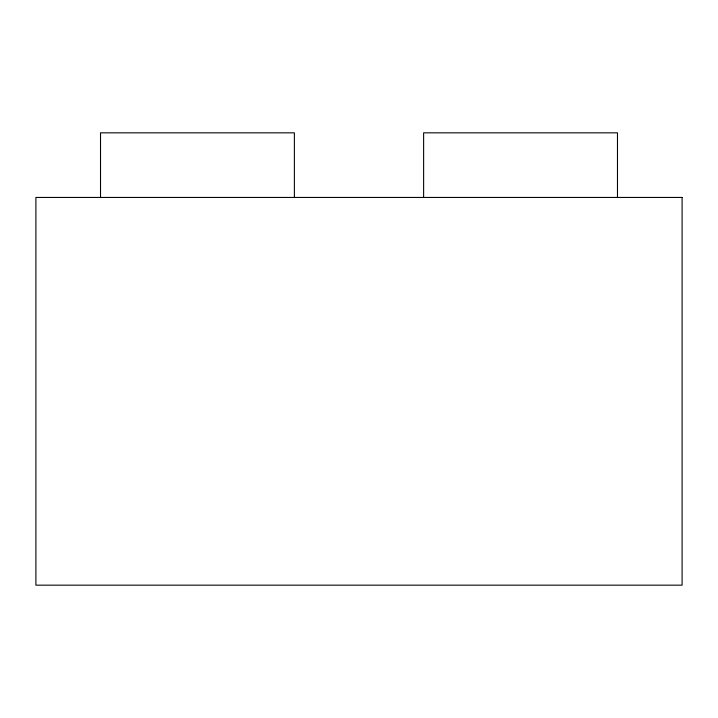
<?xml version="1.0" encoding="UTF-8"?>
<svg xmlns="http://www.w3.org/2000/svg" width="718" height="718" viewBox="0 0 718 718"><rect width="100%" height="100%" fill="white"/><g stroke="black" fill="none" stroke-linecap="round" stroke-linejoin="round"><path stroke-width="1.08" d="M617.48 197.45L617.48 132.83L423.62 132.83L423.62 197.45M294.38 197.45L294.38 132.83L100.52 132.83L100.52 197.45M682.1 197.45L35.9 197.45L35.9 585.17L682.1 585.17L682.1 197.45"/></g></svg>
